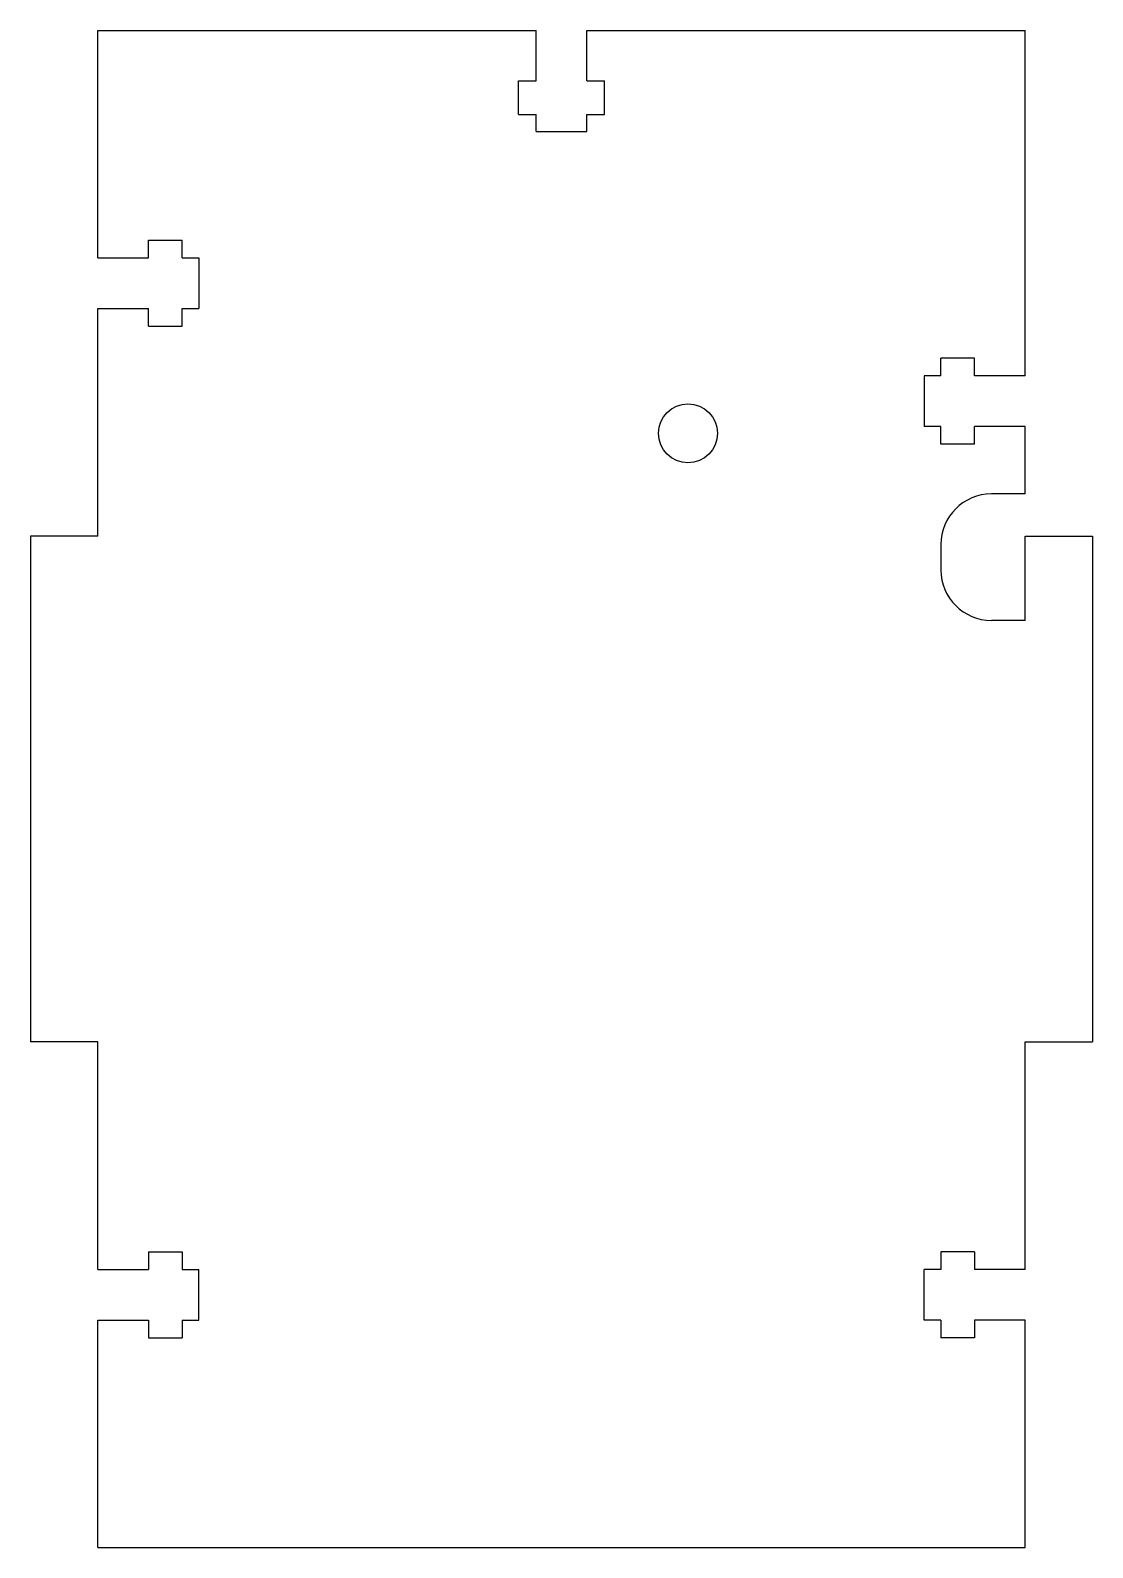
# Model space of a CAD drawing. Header units: millimetres. Extents: x -31.5 to 31.5, y -45 to 45.
import ezdxf

# ---------------------------------------------------------------- set-up
doc = ezdxf.new("R2010")
doc.units = ezdxf.units.MM

msp = doc.modelspace()

# ---------------------------------------------------------------- linework, layer by layer
at = {"color": 7, "linetype": 'Continuous', "lineweight": 25}
for p, q in [((-27.5, 45), (-1.5, 45)), ((-27.5, 31.5), (-27.5, 45)), ((-1.5, 42), (-1.5, 45)), ((1.5, 45), (27.5, 45)), ((1.5, 42), (1.5, 45)), ((27.5, 24.5), (27.5, 45)), ((-2.55, 40), (-2.55, 42)), ((-2.55, 42), (-1.5, 42)), ((1.5, 42), (2.55, 42)), ((2.55, 40), (2.55, 42)), ((-2.55, 40), (-1.5, 40)), ((-1.5, 39), (-1.5, 40)), ((1.5, 40), (2.55, 40)), ((1.5, 39), (1.5, 40)), ((-1.5, 39), (1.5, 39)), ((-24.5, 31.5), (-24.5, 32.55)), ((-24.5, 32.55), (-22.5, 32.55)), ((-22.5, 31.5), (-22.5, 32.55)), ((-27.5, 31.5), (-24.5, 31.5)), ((-22.5, 31.5), (-21.5, 31.5)), ((-21.5, 31.5), (-21.5, 28.5)), ((-27.5, 28.5), (-24.5, 28.5)), ((-27.5, 15), (-27.5, 28.5)), ((-24.5, 27.45), (-24.5, 28.5)), ((-22.5, 28.5), (-21.5, 28.5)), ((-22.5, 27.45), (-22.5, 28.5)), ((-24.5, 27.45), (-22.5, 27.45)), ((22.5, 24.5), (22.5, 25.55)), ((24.5, 25.55), (22.5, 25.55)), ((24.5, 24.5), (24.5, 25.55)), ((21.5, 24.5), (21.5, 21.5)), ((22.5, 24.5), (21.5, 24.5)), ((27.5, 24.5), (24.5, 24.5)), ((22.5, 21.5), (21.5, 21.5)), ((22.5, 20.45), (22.5, 21.5)), ((27.5, 21.5), (24.5, 21.5)), ((24.5, 20.45), (24.5, 21.5)), ((27.5, 17.5), (27.5, 21.5)), ((24.5, 20.45), (22.5, 20.45)), ((27.5, 17.5), (25.5, 17.5)), ((-27.5, 15), (-31.5, 15)), ((-31.5, 15), (-31.5, -15)), ((22.5, 14.5), (22.5, 13)), ((27.5, 15), (31.5, 15)), ((27.5, 10), (27.5, 15)), ((31.5, 15), (31.5, -15)), ((27.5, 10), (25.5, 10)), ((-27.5, -15), (-31.5, -15)), ((-27.5, -28.5), (-27.5, -15)), ((27.5, -28.5), (27.5, -15)), ((27.5, -15), (31.5, -15)), ((-24.5, -27.45), (-24.5, -28.5)), ((-24.5, -27.45), (-22.5, -27.45)), ((-22.5, -27.45), (-22.5, -28.5)), ((22.5, -27.45), (22.5, -28.5)), ((24.5, -27.45), (22.5, -27.45)), ((24.5, -27.45), (24.5, -28.5)), ((-27.5, -28.5), (-24.5, -28.5)), ((-22.5, -28.5), (-21.5, -28.5)), ((-21.5, -31.5), (-21.5, -28.5)), ((21.5, -31.5), (21.5, -28.5)), ((22.5, -28.5), (21.5, -28.5)), ((27.5, -28.5), (24.5, -28.5)), ((-27.5, -31.5), (-24.5, -31.5)), ((-27.5, -45), (-27.5, -31.5)), ((-24.5, -31.5), (-24.5, -32.55)), ((-22.5, -31.5), (-21.5, -31.5)), ((-22.5, -31.5), (-22.5, -32.55)), ((22.5, -31.5), (21.5, -31.5)), ((22.5, -31.5), (22.5, -32.55)), ((27.5, -31.5), (24.5, -31.5)), ((24.5, -31.5), (24.5, -32.55)), ((27.5, -45), (27.5, -31.5)), ((-24.5, -32.55), (-22.5, -32.55)), ((24.5, -32.55), (22.5, -32.55)), ((-27.5, -45), (27.5, -45))]:
    msp.add_line(p, q, dxfattribs=at)
msp.add_circle((7.5, 21.1), 1.75, dxfattribs=at)
for centre, start, end in [((25.5, 14.5), 90, 180), ((25.5, 13), 180, 270)]:
    msp.add_arc(centre, 3, start, end, dxfattribs=at)

doc.saveas('drawing.dxf')
